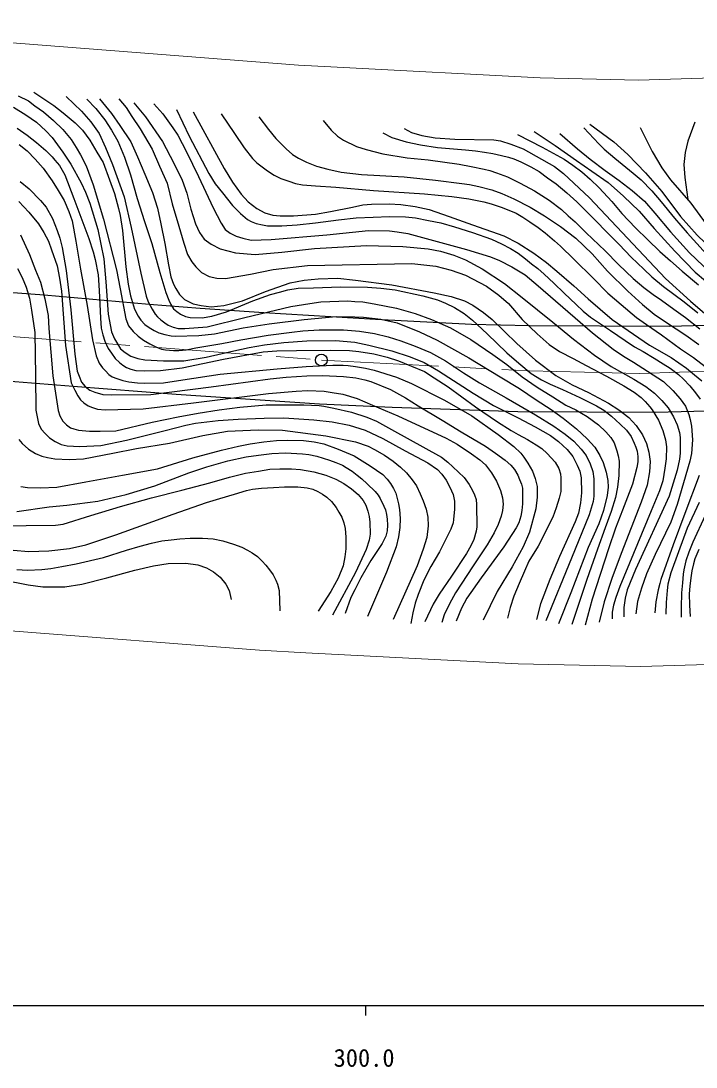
# Model space of a CAD drawing. Units: millimetres at full size, sheet at 1:1000; details may follow other scales. Extents: x 40000 to 680000, y 20000 to 380000.
# Drawn here: x 332725 to 401819, y 198715 to 305752 of the extents above; entities that cross this region are included whole.
import ezdxf
from ezdxf.enums import TextEntityAlignment as Align

# ---------------------------------------------------------------- set-up
doc = ezdxf.new("R2010")
doc.units = ezdxf.units.MM
doc.header["$LTSCALE"] = 1000
doc.linetypes.add('CHAIN', pattern=[18.5, 12, -1.5, 3.5, -1.5])
for name, color, linetype, lineweight in [('M-BGD', 7, 'Continuous', 25), ('M-BMK', 2, 'CHAIN', 13), ('M-BMK-SRVR', 3, 'Continuous', 25), ('M-STR-HTXT', 7, 'Continuous', 13), ('M-TTL-BAND', 7, 'Continuous', 25)]:
    doc.layers.add(name, color=color, linetype=linetype, lineweight=lineweight)
doc.styles.add('ＭＳ ゴシック', font='')
doc.styles.get('ＭＳ ゴシック').set_extended_font_data('MS Gothic')

msp = doc.modelspace()

# ---------------------------------------------------------------- linework, layer by layer
at = {"layer": 'M-BGD'}
for points in [[(437286, 276400), (429976, 275883), (420266, 275225), (415721, 275039), (409833, 274806), (399141, 274487), (384788, 274564), (378829, 274703), (368999, 275204), (357580, 275892), (351064, 276326), (345849, 276744), (335103, 277701), (322740, 278628), (313124, 279442), (298583, 280480), (289448, 281167), (279031, 282096), (275502, 282328), (267619, 282958), (263571, 283308), (64492, 298901)], [(437286, 276400), (429976, 275883), (420266, 275225), (415721, 275039), (409833, 274806), (399141, 274487), (384788, 274564), (378829, 274703), (368999, 275204), (357580, 275892), (351064, 276326), (345849, 276744), (335103, 277701), (322740, 278628), (313124, 279442), (298583, 280480), (289448, 281167), (279031, 282096), (275502, 282328), (267619, 282958), (263571, 283308), (64492, 298901)], [(332430, 298092), (333493, 297573), (334160, 297069), (335030, 296455), (336051, 295559), (337014, 294647), (337852, 293607), (338375, 292810), (338822, 292035), (339404, 290923), (340111, 288975), (341165, 285472), (342516, 280299), (342879, 278357), (343469, 275287), (343738, 274568), (344203, 273985), (344727, 273507), (345267, 273093), (345904, 272722), (346534, 272417), (347126, 272178), (347533, 272099), (348349, 272031), (348884, 272024), (349649, 272084), (350637, 272304), (353270, 272753), (355215, 273123), (358015, 273606), (360453, 273900), (361568, 274034), (363257, 274138), (365725, 274148), (367386, 274024), (368917, 273786), (370322, 273435), (371612, 273037), (373064, 272477), (374643, 271810), (376190, 270976), (378031, 269743), (379658, 268713), (382381, 267177), (385390, 265451), (387254, 264280), (388431, 263474), (389323, 262763), (390063, 261947), (390557, 261283), (390966, 260425), (391251, 259637), (391346, 258898), (391355, 257114), (391289, 256580), (390872, 255224), (389059, 250791), (386439, 244373)], [(334034, 298469), (336077, 297092), (337041, 296339), (338267, 295342), (339028, 294591), (339788, 293565), (340510, 292340), (341159, 291260), (341795, 289484), (342290, 288088), (342708, 286568), (342889, 285831), (343137, 284320), (343450, 280588), (343717, 278824), (343936, 277627), (344344, 276250), (344724, 275537), (345010, 275148), (345409, 274692), (345859, 274391), (346372, 274077), (346828, 273849), (347455, 273678), (348111, 273517), (348501, 273498), (350934, 273564), (352530, 273726), (355477, 274353), (358144, 274752), (361717, 275217), (364983, 275501), (366896, 275493), (367791, 275443), (369550, 275227), (371230, 274862), (373510, 273936), (375311, 273079), (378553, 271293), (381756, 269350), (383732, 268137), (385447, 266987), (387004, 266006), (388233, 265124), (389574, 264028), (390664, 262987), (391448, 262155), (391974, 261280), (392322, 260576), (392629, 259595), (392788, 258720), (392828, 258056), (392728, 257193), (392332, 255657), (391856, 254296), (390775, 251888), (388989, 247246), (387753, 244055)], [(337354, 298012), (338939, 296514), (339887, 295411), (340732, 294223), (341387, 292810), (342101, 291070), (343278, 287756), (344007, 284623), (345007, 279930), (345550, 277583), (345738, 277009), (346156, 276262), (346451, 275748), (346710, 275489), (347034, 275183), (347469, 274866), (347811, 274619), (348299, 274425), (348817, 274283), (349494, 274272), (351783, 274460), (355647, 275407), (360347, 276520), (362304, 276855), (363428, 277008), (366165, 277108), (366890, 277061), (367714, 277002), (368874, 276808), (371160, 276372), (373073, 275819), (374729, 275205), (376683, 274364), (378757, 273162), (381035, 271639), (382449, 270612), (384015, 269353), (385557, 268271), (387151, 267282), (388484, 266455), (389503, 265955), (390668, 265290), (391818, 264411), (392584, 263722), (393084, 263117), (393419, 262599), (393719, 261781), (393855, 261264), (393932, 260725), (393926, 259249), (393785, 258057), (393585, 256980), (393120, 255557), (392519, 253900), (391736, 251701), (390623, 248614), (389116, 243986)], [(339465, 297756), (340390, 296785), (341306, 295647), (342009, 294575), (342638, 293456), (343325, 291803), (343935, 289991), (344622, 287590), (345371, 285223), (346113, 282971), (346936, 280012), (347566, 277980), (347872, 277194), (348050, 276732), (348347, 276287), (348689, 276005), (349070, 275758), (349557, 275507), (350033, 275408), (351260, 275362), (352251, 275530), (353771, 275990), (356469, 277128), (358267, 277771), (359201, 278002), (360028, 278238), (361101, 278400), (362652, 278446), (365429, 278543), (368202, 278527), (369550, 278419), (371040, 278230), (373864, 277630), (375347, 277221), (376172, 276888), (377096, 276435), (378087, 275822), (378932, 275122), (380438, 273745), (382461, 271783), (383672, 270746), (384959, 269672), (386011, 269029), (386877, 268579), (388134, 268034), (389913, 267217), (391618, 266366), (392390, 265935), (393162, 265315), (394049, 264511), (394685, 263875), (395185, 263217), (395481, 262549), (395663, 262133), (395799, 261717), (395860, 261202), (395852, 260657), (395769, 260075), (395300, 258369), (394285, 255699), (393587, 253862), (392861, 251728), (391172, 246587), (390482, 243918)], [(340754, 297775), (341986, 296283), (342847, 295062), (343983, 293377), (344664, 291856), (345397, 290079), (346188, 288188), (346698, 286596), (347060, 284980), (347451, 282968), (347842, 280781), (348052, 279580), (348333, 278829), (348573, 278359), (348953, 277748), (349464, 277258), (350336, 276817), (351177, 276637), (352178, 276507), (353480, 276637), (355417, 277127), (357760, 278058), (360294, 278959), (361716, 279219), (363158, 279359), (365151, 279419), (366950, 279238), (370676, 278737), (375002, 277926), (376763, 277543), (378105, 277112), (378976, 276672), (380058, 275931), (380959, 275190), (383483, 272758), (385399, 271041), (387452, 269490), (389125, 268529), (390797, 267738), (392845, 266642), (393906, 265961), (394938, 265171), (395679, 264350), (396320, 263409), (396752, 262512), (396992, 261641), (397122, 260691), (397062, 259610), (396822, 258244), (396211, 256503), (394138, 251258), (393182, 248712), (392412, 246310), (391890, 244249)], [(342730, 297773), (343490, 296881), (344062, 295978), (344925, 294724), (346166, 292616), (346922, 290892), (347679, 289144), (348211, 287036), (348873, 284757), (349394, 283014), (349784, 281845), (350206, 281120), (350616, 280582), (351222, 279998), (351973, 279589), (352761, 279430), (353671, 279400), (356203, 279839), (358550, 280316), (362068, 280741), (372744, 280917), (375196, 280655), (376763, 280246), (378234, 279730), (380362, 278606), (381640, 277690), (382628, 276834), (384037, 275219), (385554, 273735), (386769, 272659), (387828, 271928), (389226, 271197), (390561, 270494), (392635, 269403), (394426, 268410), (395474, 267766), (396194, 267210), (396620, 266817), (397089, 266283), (397330, 265944), (397963, 264919), (398412, 263855), (398696, 262906), (398794, 262175), (398751, 260958), (398630, 259976), (398401, 258689), (398085, 257685), (397222, 255612), (394013, 247888), (393608, 246750), (393368, 245986), (393226, 245244), (393226, 244589)], [(331968, 296942), (333239, 296132), (334305, 295381), (335263, 294511), (335907, 293815), (337006, 292313), (337833, 291104), (338888, 289178), (339349, 288247), (339767, 287116), (340602, 284396), (341202, 281404), (341426, 279058), (341649, 275762), (342012, 273958), (342301, 273231), (342931, 272205), (343403, 271813), (343965, 271452), (344678, 271201), (345422, 271070), (347309, 270960), (349404, 270969), (351683, 271361), (354505, 272003), (356092, 272354), (357668, 272615), (359622, 272865), (361981, 273016), (364934, 273046), (366910, 272869), (368346, 272572), (370678, 271999), (372543, 271386), (373998, 270787), (375461, 269950), (379001, 267678), (381097, 266403), (383610, 265129), (385350, 264234), (386927, 263324), (387736, 262718), (388616, 261919), (389193, 261171), (389659, 260316), (389912, 259689), (390054, 258992), (390084, 257476), (389983, 256430), (389791, 255399), (389457, 254510), (387829, 250938), (386868, 248600), (385897, 246124), (385491, 244511)], [(344269, 297361), (345460, 295950), (347203, 293413), (348377, 291208), (349211, 289456), (349708, 288119), (350119, 286493), (350585, 284981), (351009, 284105), (351490, 283413), (352183, 282904), (353131, 282437), (354672, 282028), (356694, 281858), (359423, 282098), (362756, 282477), (368101, 282788), (371792, 282661), (374400, 282419), (375672, 282193), (377031, 281795), (378224, 281303), (379932, 280388), (382217, 278880), (384027, 277466), (387161, 274915), (389261, 273181), (391428, 271544), (393137, 270385), (395440, 269096), (396681, 268364), (397555, 267673), (398329, 266920), (398959, 266178), (399522, 265239), (399889, 264436), (400112, 263653), (400184, 263145), (400184, 261528), (400112, 260908), (399899, 259775), (399075, 257128), (395636, 249612), (394780, 247552), (394577, 246677), (394424, 245742), (394414, 244786)], [(346317, 297283), (347233, 296250), (348257, 294798), (348793, 294057), (349670, 292362), (350901, 289832), (352393, 286616), (353212, 285061), (353634, 284403), (354135, 284050), (354744, 283736), (355441, 283530), (356286, 283334), (358318, 283373), (364018, 283873), (368289, 284295), (370446, 284266), (371212, 284187), (372321, 284001), (378340, 282382), (380774, 281622), (381687, 281240), (382964, 280592), (384319, 279758), (385665, 278644), (391213, 273845), (393337, 272160), (394388, 271454), (395419, 270826), (396862, 269913), (398482, 268863), (399430, 267925), (400205, 267071), (400726, 266345), (401079, 265491), (401217, 264981), (401335, 264297), (401453, 262894), (401345, 261481), (401188, 260695), (399883, 256265), (399244, 254474), (397634, 251167), (396759, 249178), (396248, 247726), (395826, 246352), (395640, 245076)], [(348656, 296676), (349929, 293954), (351947, 290137), (352594, 289081), (353364, 288156), (354374, 286866), (355185, 286045), (355903, 285442), (356298, 285244), (356808, 285026), (357464, 284891), (357974, 284776), (359441, 284776), (360981, 284901), (362875, 285109), (365242, 285410), (367031, 285597), (368759, 285680), (370455, 285743), (372094, 285721), (373103, 285596), (374445, 285347), (375706, 285088), (377098, 284696), (378948, 284121), (380877, 283410), (381911, 282936), (382819, 282461), (383602, 281986), (384372, 281399), (384980, 280891), (385622, 280416), (386272, 279850), (387247, 278933), (388325, 277912), (389533, 276729), (390275, 276063), (391008, 275438), (391817, 274888), (393075, 274064), (394571, 273043), (395530, 272401), (396388, 271927), (397530, 271252), (398463, 270669), (399174, 270232), (400032, 269583), (400540, 269100), (401182, 268417), (401766, 267714), (402224, 267056)], [(350357, 296453), (353532, 290637), (354382, 289251), (355274, 288035), (355991, 287259), (356861, 286545), (357703, 286100), (358502, 285895), (359245, 285796), (360617, 285810), (362862, 285973), (364419, 286270), (366657, 286709), (367725, 286928), (368609, 287013), (370427, 287048), (371619, 286970), (373055, 286765), (374519, 286454), (376546, 285739), (378930, 284898), (382144, 283750), (383616, 283029), (385202, 281979), (386504, 281032), (387558, 280148), (389307, 278638), (390764, 277330), (393242, 275205), (397041, 272584), (399255, 271313), (400851, 270222), (401654, 269555), (402393, 268931)], [(353205, 296251), (354590, 294248), (355575, 292752), (356413, 291689), (356872, 291240), (357948, 290408), (358626, 289977), (359314, 289638), (360136, 289340), (360835, 289125), (361554, 288991), (362859, 288888), (364944, 288734), (368803, 288414), (374043, 288055), (376822, 287787), (378568, 287540), (380115, 287247), (380864, 287042), (381959, 286672), (383409, 286085), (384075, 285690), (384800, 285197), (385655, 284613), (386363, 284070), (387326, 283247), (387951, 282713), (389295, 281385), (391323, 279385), (392797, 277903), (394143, 276732), (395732, 275420), (396751, 274697), (398279, 273647), (400227, 272205), (401560, 271330), (402759, 270405)], [(357065, 295933), (358066, 294639), (358823, 293712), (359861, 292650), (360508, 292089), (361118, 291711), (361936, 291308), (362974, 290906), (364122, 290576), (365514, 290271), (367572, 290034), (371930, 289802), (375141, 289461), (377844, 289131), (378637, 289009), (379602, 288801), (380933, 288472), (381946, 288094), (383154, 287557), (384839, 286690), (386298, 285794), (387958, 284708), (389497, 283537), (391169, 281938), (392769, 280132), (394835, 278088), (396349, 276734), (397545, 275733), (398791, 274891), (400774, 273615), (402105, 272639)], [(363656, 295568), (364478, 294564), (365135, 293949), (365732, 293537), (367063, 292905), (368048, 292583), (369747, 292139), (372254, 291758), (374401, 291524), (377571, 291100), (378792, 290872), (380136, 290591), (380697, 290442), (381395, 290204), (382518, 289786), (383807, 289159), (385298, 288356), (386778, 287407), (388062, 286447), (388733, 285823), (389455, 285179), (390577, 284063), (392501, 282222), (393868, 280838), (395393, 279404), (396479, 278473), (397417, 277769), (398266, 277188), (399532, 276269), (400747, 275401), (402209, 274255)], [(332337, 294788), (333356, 294070), (334324, 293301), (335281, 292490), (335908, 291830), (336200, 291517), (336658, 290966), (337220, 290020), (338156, 287597), (339687, 283505), (340103, 282133), (340312, 281349), (340624, 279758), (340728, 278157), (340875, 275352), (340937, 274313), (341103, 273626), (341322, 273003), (341645, 272252), (341996, 271765), (342379, 271222), (342799, 270819), (343168, 270534), (343529, 270291), (343974, 270115), (344486, 269972), (345341, 269939), (347011, 269972), (349210, 270257), (353453, 271155), (357508, 271878), (358918, 272012), (360923, 272045), (364384, 272070), (366365, 272020), (367309, 271943), (368844, 271683), (370204, 271364), (371362, 270987), (374016, 269878), (375025, 269231), (376443, 268325), (379237, 266262), (381505, 264724), (382882, 263852), (383603, 263424), (384551, 262930), (385441, 262393), (386028, 261990), (386591, 261479), (387398, 260618), (387784, 259947), (387927, 259411), (387986, 259008), (387961, 257616), (387810, 256916), (387499, 255918), (387155, 254983), (385645, 252023), (384705, 250468), (384268, 249453), (383697, 248193), (383177, 246884), (382791, 245744), (382514, 244653)], [(371936, 294751), (372692, 294336), (373741, 294026), (375134, 293786), (377145, 293660), (381133, 293575), (381818, 293470), (382869, 293141), (384129, 292676), (387338, 290856), (388257, 290147), (390921, 287638), (398675, 279385), (401247, 277079), (404911, 273943)], [(385246, 294443), (387402, 293022), (389569, 291485), (391142, 290390), (392820, 289214), (394386, 287833), (395982, 286284), (397544, 284514), (399656, 282189), (401719, 280046), (402779, 279161), (404294, 278055), (406047, 276756), (407328, 275557), (408762, 274229), (409987, 272792), (411082, 271639), (411840, 270800), (412412, 269976), (412863, 269205), (413136, 268634), (413280, 268107), (413443, 267045), (413484, 266401)], [(390320, 294801), (391862, 293171), (392409, 292617), (393509, 291725), (395386, 290188), (396205, 289481), (397282, 288357), (398254, 287257), (399614, 285558), (400916, 284065), (402550, 282253), (404092, 280824), (405822, 279326), (407421, 277888), (408761, 276624), (409881, 275455), (410304, 275074)], [(390948, 295173), (393401, 293396), (394837, 292070), (396659, 290221), (398308, 288311), (400219, 285758), (401928, 283828), (404325, 281560), (405610, 280683)], [(396092, 294847), (397313, 292387), (398330, 290710), (399212, 289498), (401265, 287112), (402843, 284960)], [(401681, 295401), (400972, 293438), (400705, 292288), (400565, 291056), (400658, 289744), (400963, 287464)], [(369747, 294312), (370677, 293817), (372142, 293377), (373628, 293060), (375347, 292802), (378210, 292557), (379237, 292464), (380174, 292309), (381020, 292174), (381906, 291993), (382623, 291825), (383172, 291631), (383896, 291334), (384891, 290830), (385759, 290331), (386618, 289711), (387504, 289091), (388604, 288152), (389631, 287241), (391281, 285560), (392909, 283906), (393939, 282876), (395166, 281597), (396467, 280367), (397288, 279566), (398490, 278591), (400599, 277018), (402008, 275895)], [(383543, 294134), (386059, 292848), (388325, 291610), (389218, 290996), (390124, 290311), (390969, 289553), (391900, 288660), (393187, 287279), (394206, 286054), (395618, 284596), (396875, 283367), (398126, 282163), (399201, 281193), (400411, 280157), (402075, 278743)], [(387877, 294228), (389680, 292672), (390991, 291607), (392518, 290450), (393947, 289411), (395269, 288397), (396530, 287311), (397596, 286089), (399205, 284185), (401153, 282030), (403264, 280012), (405338, 278267), (406947, 276976), (408484, 275778), (410566, 274125), (411357, 273450)], [(332563, 293112), (333377, 292469), (334200, 291613), (334999, 290676), (335906, 289386), (336534, 288418), (337139, 287387), (337644, 286253), (337954, 285292), (338357, 283216), (338838, 280337), (339498, 276652), (340057, 273136), (340437, 271478), (340716, 270719), (341058, 270257), (341368, 269954), (341717, 269582), (342050, 269350), (342531, 269164), (343167, 268955), (343756, 268815), (344640, 268715), (345392, 268691), (347322, 268730), (349303, 269040), (353110, 269598), (358934, 270150), (361909, 270411), (364638, 270522), (365714, 270544), (366211, 270511), (366960, 270401), (367988, 270229), (368880, 270021), (371175, 269290), (372704, 268661), (376077, 266953), (378872, 265363), (381581, 263452), (383155, 262220), (383877, 261517), (384187, 261124), (384617, 260500), (385063, 259687), (385359, 258924), (385554, 258101), (385572, 257038), (385429, 255827), (384763, 253442), (384137, 251927), (382981, 249912), (381477, 247376), (380026, 244427)], [(438491, 267833), (430876, 267136), (420197, 266470), (412101, 266079), (397653, 265682), (383568, 265759), (370729, 266210), (363280, 266549), (348614, 267543), (338089, 268345), (327797, 269181), (316659, 270091), (309589, 270722), (301182, 271279), (294989, 271792), (285920, 272504), (280311, 272922), (276479, 273255), (270536, 273673), (256462, 274777), (248474, 275362), (173213, 281350), (63941, 289790)], [(438491, 267833), (430876, 267136), (420197, 266470), (412101, 266079), (397653, 265682), (383568, 265759), (370729, 266210), (363280, 266549), (348614, 267543), (338089, 268345), (327797, 269181), (316659, 270091), (309589, 270722), (301182, 271279), (294989, 271792), (285920, 272504), (280311, 272922), (276479, 273255), (270536, 273673), (256462, 274777), (248474, 275362), (173213, 281350), (63941, 289790)], [(332635, 289332), (333582, 288559), (334722, 287365), (335321, 286706), (335950, 285540), (336428, 284313), (336708, 283517), (336959, 282581), (337368, 280225), (337831, 276198), (338248, 271656), (338491, 269923), (338680, 269400), (338923, 268802), (339287, 268340), (339772, 267984), (340279, 267764), (341121, 267545), (342023, 267484), (346005, 267515), (352186, 268311), (358225, 269123), (359854, 269289), (361991, 269426), (363583, 269471), (365747, 269379), (366990, 269243), (367929, 269046), (368521, 268864), (370547, 268051), (372070, 267195), (373374, 266377), (375832, 264905), (377795, 263723), (380269, 262227), (381277, 261538), (382271, 260815), (382862, 260285), (383241, 259869), (383567, 259278), (383764, 258846), (383938, 258339), (384045, 257930), (384053, 257449), (384068, 256335), (384000, 255676), (383901, 255076), (383681, 254394), (383424, 253887), (382150, 251937), (379815, 248774), (378374, 246680), (377813, 245673), (377260, 244332)], [(332511, 287270), (333524, 286189), (334532, 284979), (335079, 284099), (335532, 283226), (335867, 282348), (336420, 280695), (336684, 279426), (336892, 278115), (337304, 272527), (337884, 268728), (338237, 267961), (338537, 267400), (338822, 266973), (339178, 266688), (339597, 266380), (340040, 266183), (340577, 266032), (341360, 265969), (345239, 266047), (350402, 266679), (358063, 267643), (360905, 267881), (362091, 267944), (363767, 267873), (364593, 267742), (365676, 267560), (367121, 267105), (368715, 266444), (371282, 265332), (376253, 263060), (377364, 262438), (378835, 261445), (379701, 260851), (380279, 260328), (380894, 259522), (381384, 258660), (381793, 257718), (382019, 256963), (382070, 256306), (382012, 255664), (381888, 255068), (381574, 254221), (381143, 253389), (380448, 252139), (379011, 250014), (377187, 247242), (376571, 246105), (376031, 244972), (375794, 244202)], [(332666, 283859), (333606, 281862), (334225, 280267), (334727, 279009), (335164, 277303), (335506, 275596), (335592, 274293), (335976, 269436), (336520, 265900), (336699, 265355), (337024, 264798), (337379, 264429), (337796, 264130), (338130, 264025), (338628, 263870), (339731, 263769), (340837, 263787), (342430, 263809), (346167, 264709), (348825, 265259), (350873, 265620), (353006, 265969), (355139, 266234), (357826, 266487), (361687, 266459), (363260, 266398), (363712, 266336), (364746, 266144), (366568, 265729), (368135, 265215), (369119, 264800), (370640, 263956), (375766, 261110), (376401, 260604), (376939, 260134), (377521, 259596), (378097, 259045), (378599, 258327), (378934, 257717), (379157, 257266), (379311, 256789), (379355, 256288), (379382, 253990), (379304, 253539), (379070, 252690), (378775, 252049), (378333, 251247), (376798, 248952), (375523, 247110), (374925, 246070), (374050, 244268)], [(332379, 280426), (332865, 279503), (333263, 278496), (333589, 277372), (333814, 276163), (334133, 273872), (334204, 269430), (334235, 265934), (334513, 264574), (334806, 263995), (335196, 263527), (335639, 263098), (336237, 262708), (336855, 262429), (337454, 262292), (338738, 262207), (340917, 262298), (343534, 262857), (347503, 263839), (349602, 264405), (350583, 264602), (352898, 264855), (354955, 265020), (357622, 265118), (359618, 265126), (362689, 264946), (364570, 264734), (366312, 264407), (367969, 263873), (369768, 263023), (372058, 261772), (374377, 260533), (375358, 259863), (375783, 259372), (376233, 258767), (376626, 258064), (376953, 257296), (377109, 256615), (377092, 255813), (377010, 254734), (376945, 254395), (376708, 253749), (375563, 251436), (374662, 249927), (373967, 248537), (373369, 247053), (373067, 246170), (372838, 245205), (372617, 244102)], [(332499, 262930), (332870, 262501), (333507, 261951), (334222, 261496), (334882, 261212), (335438, 261085), (336180, 260952), (337663, 260865), (339131, 260964), (342137, 261537), (344563, 262001), (347929, 262534), (351327, 263322), (353882, 263774), (357014, 263898), (359499, 263869), (363912, 263300), (366980, 262677), (368252, 262236), (368900, 261915), (369946, 261333), (370803, 260693), (371583, 260107), (372198, 259499), (372748, 258806), (373199, 258179), (373573, 257377), (373881, 256651), (374188, 255808), (374358, 254964), (374391, 254105), (374254, 252908), (373900, 251696), (373285, 250016), (370811, 244495)], [(332722, 258120), (333390, 258020), (334726, 257980), (336401, 258060), (339382, 258608), (343117, 259278), (346686, 259936), (350305, 261052), (353242, 261821), (354976, 262240), (356172, 262469), (357568, 262678), (358894, 262828), (360025, 262868), (361640, 262828), (362736, 262689), (363716, 262499), (365201, 261951), (366826, 261243), (368461, 260237), (369747, 259350), (370209, 258876), (370548, 258408), (370857, 257900), (371086, 257422), (371236, 256894), (371365, 256356), (371475, 255758), (371545, 254836), (371496, 253910), (371376, 252963), (371127, 251937), (370140, 249363), (368195, 244814)], [(332319, 255554), (335621, 256023), (337410, 256221), (340600, 256631), (343504, 257315), (346423, 258191), (349892, 259529), (351758, 260120), (353894, 260739), (355771, 261145), (357050, 261317), (358407, 261484), (359811, 261549), (361558, 261471), (362177, 261388), (362998, 261209), (364302, 260805), (364968, 260579), (365623, 260293), (366004, 260073), (366618, 259679), (367130, 259292), (367606, 258900), (368172, 258393), (368987, 257620), (369297, 257233), (369481, 256876), (369880, 256095), (370047, 255720), (370136, 255251), (370220, 254778), (370226, 254148), (370190, 253565), (370065, 253018), (369696, 252301), (368542, 250534), (367524, 248782), (366882, 247557), (366501, 246760), (365894, 245116)], [(329632, 254069), (333272, 254114), (336252, 254165), (337042, 254261), (339875, 255160), (342926, 256077), (346098, 256947), (349209, 257756), (352050, 258501), (354060, 259088), (355702, 259479), (357034, 259683), (358197, 259887), (359218, 259913), (360399, 259913), (361322, 259851), (362710, 259629), (363935, 259283), (364956, 258875), (365755, 258413), (366572, 257872), (367223, 257311), (367747, 256699), (368022, 256202), (368244, 255581), (368369, 255040), (368431, 254481), (368457, 253226), (368351, 252622), (368067, 251682), (366965, 249325), (364604, 244942)], [(402125, 259226), (400675, 255344), (399482, 252139), (398198, 248603), (398098, 248176), (397939, 247559), (397706, 246326), (397598, 245185)], [(331922, 251590), (333537, 251482), (335587, 251542), (337689, 251758), (339365, 252163), (342429, 253170), (348318, 255273), (351707, 256464), (353072, 256889), (354566, 257342), (355809, 257700), (356421, 257829), (357360, 257957), (358563, 258031), (359712, 258079), (361072, 258079), (362005, 257971), (362593, 257829), (363106, 257613), (363586, 257343), (364029, 257031), (364515, 256565), (364975, 255957), (365265, 255477), (365569, 254971), (365779, 254387), (365901, 253826), (365988, 252948), (365961, 251723), (365887, 250905), (365704, 250014), (365190, 248721), (364427, 247390), (363155, 245361)], [(402130, 256492), (400904, 253843), (400009, 251426), (399251, 249280), (398944, 248126), (398854, 247459), (398764, 246237), (398737, 245038)], [(402753, 255165), (401486, 252408), (401082, 251409), (400759, 250508), (400564, 249586), (400510, 249152), (400436, 248270), (400341, 247247), (400288, 245737), (400281, 244742)], [(332308, 249635), (333409, 249559), (334861, 249625), (335771, 249720), (336910, 249936), (338393, 250218), (341192, 250869), (343528, 251587), (344932, 252005), (346086, 252306), (347148, 252550), (348086, 252675), (348975, 252775), (350047, 252814), (351310, 252837), (352406, 252747), (353398, 252541), (354470, 252225), (355317, 251904), (355916, 251617), (356406, 251319), (356937, 250960), (357425, 250487), (357781, 250078), (358173, 249595), (358532, 249069), (358824, 248528), (358992, 248110), (359169, 247479), (359227, 245387)], [(402091, 251672), (401699, 250712), (401566, 250205), (401396, 249485), (401282, 248778), (401181, 247925), (401111, 247138), (401130, 245970), (401212, 244827)], [(330889, 248559), (333453, 248054), (334984, 247848), (337210, 247862), (338943, 248111), (341517, 248763), (344381, 249542), (346293, 249983), (347803, 250253), (349597, 250274), (350847, 250111), (351726, 249785), (352442, 249381), (353116, 248850), (353711, 248134), (354051, 247468), (354243, 246568)]]:
    msp.add_lwpolyline(points, dxfattribs=at)
at = {"layer": 'M-BMK'}
msp.add_lwpolyline([(64248, 294584), (163986, 286644), (308479, 275243), (363473, 271054), (384730, 269949), (396048, 269693), (413927, 270239), (436916, 271982), (448984, 273575), (462711, 275829), (488914, 282160), (507012, 286979), (531736, 294966), (558616, 304821)], dxfattribs=at)
at = {"layer": 'M-BMK-SRVR'}
msp.add_circle((363473, 271054), 600, dxfattribs=at)
at = {"layer": 'M-STR-HTXT'}
for points in [[(66042, 324536), (88729, 322745), (132956, 319278), (166387, 316548), (223642, 312031), (310825, 305151), (361130, 301229), (365080, 301011), (385847, 299931), (395929, 299703), (412334, 300204), (433816, 301833), (444589, 303255), (456924, 305280), (479435, 310006), (496390, 313766), (511181, 317338), (522667, 320120), (536274, 324869)], [(62419, 264635), (84024, 262930), (128170, 259469), (161586, 256740), (218923, 252217), (306133, 245335), (357141, 241358), (361866, 241097), (383612, 239966), (396167, 239683), (415519, 240273), (440015, 242131), (453378, 243895), (468497, 246377), (487326, 250692), (515362, 258613), (541455, 266619), (561645, 273681), (569505, 276864)]]:
    msp.add_lwpolyline(points, dxfattribs=at)
at = {"layer": 'M-TTL-BAND'}
for p, q in [((40000, 205000), (579000, 205000)), ((40000, 205000), (579000, 205000)), ((368000, 205000), (368000, 204000)), ((368000, 205000), (368000, 204000))]:
    msp.add_line(p, q, dxfattribs=at)

# ---------------------------------------------------------------- texts
at = {"layer": 'M-TTL-BAND', "style": 'ＭＳ ゴシック'}
msp.add_text('300.0', height=1833, dxfattribs=at).set_placement((367844, 198195), align=Align.BOTTOM_CENTER)
msp.add_text('300.0', height=1833, dxfattribs=at).set_placement((367844, 198195), align=Align.BOTTOM_CENTER)

doc.saveas('drawing.dxf')
